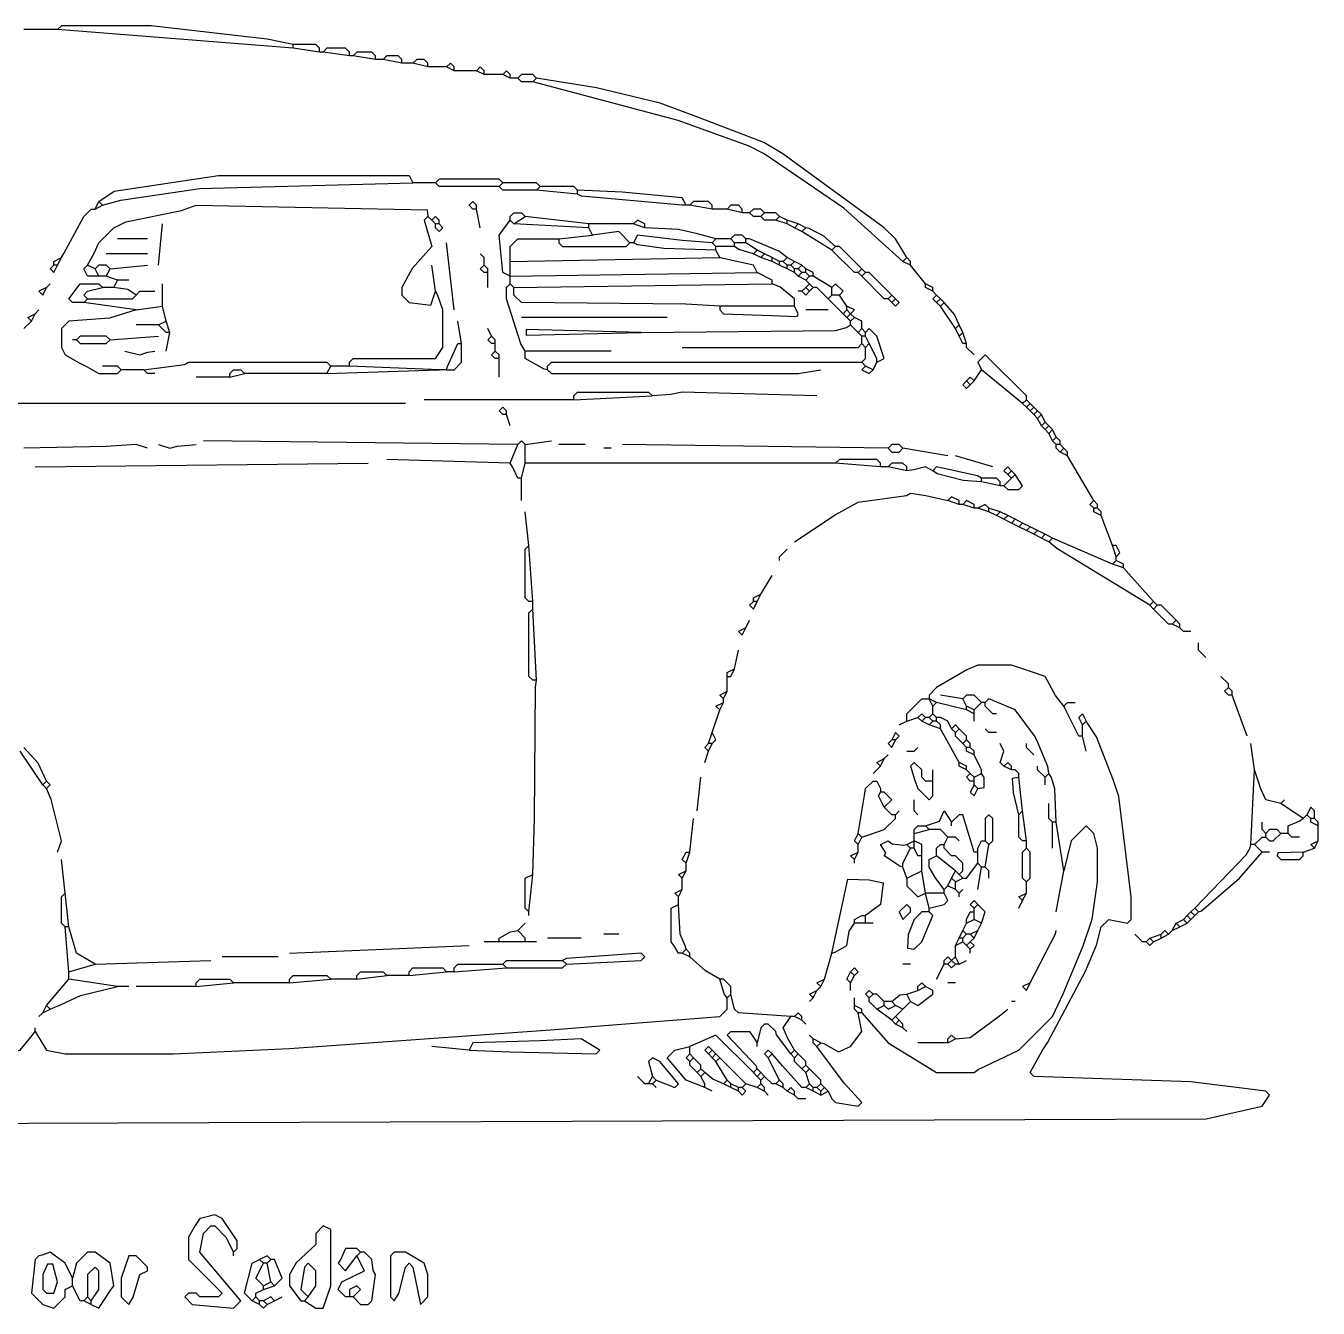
# Model space of a CAD drawing. Extents: x 7 to 791, y 61 to 409.
# Drawn here: x 445.5 to 791, y 65 to 408 of the extents above; entities that cross this region are included whole.
import ezdxf

# ---------------------------------------------------------------- set-up
doc = ezdxf.new("R2010")
doc.units = 0
doc.layers.get('0').update_dxf_attribs({"linetype": 'CONTINUOUS'})

msp = doc.modelspace()

# ---------------------------------------------------------------- linework, layer by layer
at = {"color": 7, "linetype": 'CONTINUOUS'}
for points in [[(517, 403), (510.06, 404.42), (479, 408), (455, 408), (454, 407)], [(454, 407), (445, 407)], [(517, 402), (454, 407)], [(517, 402), (517, 403)], [(524, 401), (524, 402), (523, 403), (517, 403)], [(524, 401), (517, 402)], [(525, 401), (524, 401)], [(532, 400), (532, 401), (531, 402), (526, 402), (525, 401)], [(532, 400), (525, 401)], [(539, 399), (539, 400), (538, 401), (534, 401), (533, 400)], [(533, 400), (532, 400)], [(539, 399), (533, 400)], [(541, 399), (539, 399)], [(546, 398), (546, 399), (545, 400), (542, 400), (541, 399)], [(546, 398), (541, 399)], [(549, 398), (546, 398)], [(553, 397), (553, 398), (552, 399), (550, 399), (549, 398)], [(553, 397), (549, 398)], [(560, 396), (560, 397), (559, 398), (558, 397)], [(558, 397), (553, 397)], [(560, 396), (558, 397)], [(566, 396), (560, 396)], [(568, 395), (568, 396), (567, 397), (566, 396)], [(568, 395), (566, 396)], [(573, 395), (568, 395)], [(575, 394), (575, 395), (574, 396), (573, 395)], [(575, 394), (573, 395)], [(577, 394), (575, 394)], [(582, 394), (581, 395), (578, 395), (577, 394)], [(581, 393), (578, 393), (577, 394)], [(581, 393), (582, 394)], [(681, 346), (678, 351), (675, 354), (647.846154, 373.769231), (642.846154, 376.769231), (624.9, 383.7), (615.1, 387.3), (598.076923, 391.384615), (582, 394)], [(680, 345), (664.195122, 359.243902), (642.9, 373.8), (638.9, 375.8), (619.9, 382.7), (581, 393)], [(465, 361), (469.1, 363.8), (497, 368), (548, 368), (549, 366)], [(573, 366), (572, 367), (556, 367), (555, 366)], [(466, 360), (470.911765, 361.352941), (492.017197, 364.518471), (549, 366)], [(555, 366), (549, 366)], [(572, 365), (556, 365), (555, 366)], [(572, 365), (573, 366)], [(582, 364), (573, 364), (572, 365)], [(583, 365), (582, 366), (573, 366)], [(582, 364), (583, 365)], [(593, 363), (582, 364)], [(593, 364), (592, 365), (583, 365)], [(593, 363), (593, 364)], [(622, 360), (621, 362), (604.962069, 363.544828), (593, 364)], [(622, 360), (621, 360), (594.044554, 362.445545), (593, 363)], [(462, 344), (463.769231, 347.153846), (465, 350), (469, 354), (472.2, 355.6), (487.088235, 358.647059), (491, 360), (552.75, 358.75), (553, 357)], [(464, 359), (465, 361)], [(464, 359), (466, 360)], [(466, 360), (465, 361)], [(566, 359), (565, 359), (564, 360), (565, 361), (566, 360)], [(566, 359), (566, 360)], [(623, 360), (622, 360)], [(629, 359), (629, 360), (628, 361), (624, 361), (623, 360)], [(629, 359), (623, 360)], [(637, 358), (637, 359), (636, 360), (634, 360), (633, 359)], [(455, 346), (455.7, 347.1), (461, 357), (463, 359), (464, 359)], [(553, 357), (552, 356), (554, 349), (548.8, 343.1), (546, 338), (546, 336), (548, 334), (550.911765, 333.647059), (553.75, 333.25), (555, 337)], [(554, 356), (553, 357)], [(556, 356), (555, 357), (554, 356)], [(555, 355), (554, 356)], [(556, 355), (556, 356)], [(567, 354), (566, 359)], [(575, 341), (573, 342), (572, 352), (575, 356)], [(575, 356), (575, 357), (576, 358), (578, 358), (579, 357)], [(576, 355), (575, 356)], [(576, 355), (579, 357)], [(596, 355), (579, 357)], [(611, 354), (611, 355), (609, 356), (608, 355)], [(633, 359), (629, 359)], [(637, 358), (633, 359)], [(639, 358), (637, 358)], [(643, 358), (642, 359), (640, 359), (639, 358)], [(642, 357), (640, 357), (639, 358)], [(642, 357), (643, 358)], [(646, 356), (643, 356), (642, 357)], [(647, 357), (646, 358), (643, 358)], [(646, 356), (647, 357)], [(649, 355), (646, 356)], [(649, 356), (647, 357)], [(649, 355), (649, 356)], [(652, 355), (649, 356)], [(481, 344), (482, 355)], [(556, 355), (555, 355)], [(555, 354), (555, 355)], [(555, 354), (556, 353), (557, 354), (556, 355)], [(596, 354), (576, 355)], [(608, 355), (596, 355)], [(596, 354), (596, 355)], [(597, 352), (596, 354)], [(607, 350), (604, 353), (597, 352)], [(611, 354), (608, 355)], [(630, 351), (625.076923, 352.384615), (619.95122, 353.560976), (611, 354)], [(651, 354), (649, 355)], [(651, 354), (652, 355)], [(653, 353), (651, 354)], [(654, 354), (652, 355)], [(653, 353), (654, 354)], [(661, 348), (653, 353)], [(662, 349), (658.82, 351.76), (654.9, 353.8), (654, 354)], [(478, 351), (470, 351)], [(560, 332), (558, 350)], [(575, 345), (575, 349), (577, 351), (588, 351)], [(588, 351), (597, 352)], [(588, 351), (588, 350), (589, 349), (606, 349), (607, 350)], [(608, 350), (607, 350)], [(629, 350), (620.95122, 350.560976), (609, 352), (608, 350)], [(630, 348), (616.032995, 348.461929), (609.06, 349.42), (608, 350)], [(629, 350), (630, 351)], [(630, 349), (629, 350)], [(634, 351), (630, 351)], [(635, 349), (630, 349)], [(630, 348), (630, 349)], [(638, 351), (637, 352), (635, 352), (634, 351)], [(635, 350), (634, 351)], [(638, 350), (635, 350)], [(635, 349), (635, 350)], [(640, 347), (636.1, 348.2), (635, 349)], [(638, 350), (638, 351)], [(649, 346), (646.846154, 347.769231), (639, 351), (638, 351)], [(641, 348), (638, 350)], [(661, 348), (662, 349)], [(669, 343), (663, 349), (662, 349)], [(453, 344), (453, 345), (455, 346)], [(454, 344), (455, 346)], [(478, 347), (467, 347)], [(568, 344), (568, 346), (567, 347)], [(575, 345), (631, 346)], [(631, 346), (630, 348)], [(641, 342), (640, 344), (631.9, 345.8), (631, 346)], [(640, 347), (641, 348)], [(642, 346), (640, 347)], [(643, 347), (641, 348)], [(642, 346), (643, 347)], [(645, 345), (642, 346)], [(645, 346), (643, 347)], [(645, 345), (645, 346)], [(647, 345), (645, 346)], [(648, 345), (649, 346)], [(651, 345), (649, 346)], [(668, 342), (667, 342), (661, 348)], [(680, 345), (681, 346)], [(682, 345), (681, 346)], [(453, 344), (452, 343), (453, 342), (454, 344)], [(454, 344), (453, 344)], [(465, 341), (462, 341), (461, 343), (462, 344)], [(464, 343), (462, 344)], [(468, 343), (467, 344), (465, 344), (464, 343)], [(465, 341), (464, 343)], [(467, 341), (468, 343)], [(468, 343), (478, 344)], [(555, 337), (554, 344)], [(569, 342), (568, 342), (567, 343), (568, 344)], [(569, 343), (568, 344)], [(569, 342), (569, 343)], [(575, 341), (575, 345)], [(647, 344), (645, 345)], [(648, 345), (647, 345)], [(647, 344), (647, 345)], [(649, 343), (647, 344)], [(649, 344), (648, 345)], [(650, 344), (649, 344)], [(649, 343), (649, 344)], [(651, 342), (649, 343)], [(650, 344), (651, 345)], [(651, 343), (650, 344)], [(653, 344), (651, 345)], [(652, 343), (651, 343)], [(651, 342), (651, 343)], [(652, 343), (653, 344)], [(653, 342), (652, 343)], [(654, 343), (653, 344)], [(654, 342), (654, 343)], [(656, 342), (654, 343)], [(668, 342), (669, 343)], [(670, 342), (669, 343)], [(682, 344), (680, 345)], [(682, 344), (682, 345)], [(686, 339), (682, 344)], [(451, 338), (452, 339)], [(461, 334), (458, 334), (457, 335), (460, 339), (465, 339), (466, 338)], [(467, 341), (465, 341)], [(470, 340), (467, 341)], [(469, 338), (470, 340)], [(473, 340), (470, 340)], [(482, 333), (482, 339)], [(569, 338), (569, 342)], [(579, 321), (577.8, 322.9), (574, 335), (574, 338), (575, 339)], [(575, 341), (641, 342)], [(575, 339), (575, 341)], [(576, 338), (575, 339)], [(576, 338), (645, 339)], [(645, 339), (645, 340), (641, 342)], [(651, 333), (651, 335), (647.1, 338.2), (645, 339)], [(652, 341), (651, 342)], [(652, 341), (653, 342)], [(654, 340), (652, 341)], [(654, 342), (653, 342)], [(655, 341), (654, 342)], [(654, 340), (655, 341)], [(655, 339), (654, 340)], [(654, 338), (655, 339)], [(656, 341), (655, 341)], [(656, 338), (655, 339)], [(656, 341), (656, 342)], [(661, 338), (656, 341)], [(663, 336), (664, 337), (662, 339), (661, 338)], [(669, 341), (668, 342)], [(669, 341), (670, 342)], [(676, 335), (675, 335), (669, 341)], [(677, 336), (671, 342), (670, 342)], [(686, 338), (686, 339)], [(688, 338), (686, 339)], [(451, 338), (449, 337), (450, 336), (451, 338)], [(462, 335), (461, 336), (462, 337), (466, 338)], [(462, 335), (474, 335), (475, 336)], [(469, 338), (466, 338)], [(475, 336), (472.793103, 337.482759), (469, 338)], [(475, 336), (476, 337), (480, 337)], [(532, 317), (532, 318), (533, 319), (555, 319), (557, 322), (557, 332), (555.647059, 335.911765), (555, 337)], [(631, 333), (621.989141, 333.511352), (578, 334), (576, 336), (576, 338)], [(653, 337), (652, 337)], [(653, 337), (654, 338)], [(653, 337), (654, 336), (655, 337)], [(655, 337), (654, 338)], [(655, 337), (656, 338)], [(660, 335), (657, 338), (656, 338)], [(660, 335), (661, 336)], [(661, 336), (661, 338)], [(663, 336), (661, 336)], [(665, 333), (663, 336)], [(676, 335), (677, 336)], [(678, 335), (677, 336)], [(688, 337), (686, 338)], [(688, 337), (688, 338)], [(689, 336), (688, 337)], [(689, 334), (688, 335), (689, 336)], [(690, 335), (689, 336)], [(448, 331), (449, 332)], [(475, 332), (467.872832, 329.82659), (457, 329), (455, 327), (455, 322), (456, 320), (459.9, 317.8), (461.9, 316.8), (465, 315), (470, 315), (471, 316)], [(461, 334), (462, 335)], [(475, 332), (461, 334)], [(475, 332), (482, 333)], [(483, 329), (482, 333)], [(651, 333), (631, 333)], [(631, 333), (631, 332), (632, 331), (644.967005, 330.538071), (651.75, 330.25), (652, 331), (651, 333)], [(660, 332), (654, 332)], [(664, 331), (660, 335)], [(664, 331), (665, 332)], [(665, 332), (665, 333)], [(666, 331), (667, 332), (665, 333)], [(666, 331), (665, 332)], [(677, 334), (676, 335)], [(677, 334), (678, 335)], [(677, 334), (678, 333), (679, 334), (678, 335)], [(689, 334), (690, 335)], [(690, 333), (689, 334)], [(691, 334), (690, 335)], [(690, 333), (691, 334)], [(694, 327), (690, 333)], [(695, 328), (693.76, 330.82), (691, 334)], [(445, 327), (447, 329)], [(447, 329), (446, 330), (448, 331)], [(447, 329), (448, 331)], [(481, 328), (483, 329)], [(484, 326), (483, 329)], [(562, 323), (561, 329)], [(617, 330), (578, 330)], [(665, 330), (664, 331)], [(665, 330), (666, 331)], [(666, 329), (665, 330)], [(667, 330), (666, 331)], [(666, 329), (667, 330)], [(666, 328), (666, 329)], [(669, 327), (669, 329), (667, 330)], [(468, 324), (467, 325), (460, 325), (459, 324)], [(468, 324), (481, 325)], [(481, 328), (475, 328)], [(484, 326), (483, 326), (481, 328)], [(483, 321), (484, 326)], [(570, 325), (569, 327)], [(571, 323), (570, 323), (569, 324), (570, 325)], [(571, 324), (570, 325)], [(610, 326), (579.25, 326.75), (579.25, 325.25), (610, 326)], [(610, 326), (661.990747, 326.490391), (664.9, 327.3), (666, 328)], [(668, 326), (666, 328)], [(668, 326), (669, 327)], [(669, 325), (668, 326)], [(670, 326), (669, 327)], [(670, 325), (669, 325)], [(669, 323), (669, 325)], [(673, 318), (675, 319), (673, 325), (671, 327), (670, 326)], [(670, 325), (670, 326)], [(671, 323), (670, 325)], [(694, 327), (695, 328)], [(695, 325), (694, 327)], [(696, 326), (695, 328)], [(695, 325), (696, 326)], [(697, 323), (696, 323), (695, 325)], [(697, 323), (696, 326)], [(459, 324), (458, 324)], [(459, 324), (460, 323), (467, 323), (468, 324)], [(558, 316), (558.2, 316.9), (561, 323), (562, 323)], [(558, 316), (560, 316), (562, 318), (562, 323)], [(571, 323), (571, 324)], [(571, 321), (571, 323)], [(621, 322), (668, 322), (669, 323)], [(670, 322), (669, 323)], [(669, 318), (670, 319), (670, 322)], [(670, 322), (671, 323)], [(673, 318), (673, 319), (671, 323)], [(699, 320), (697, 322), (697, 323)], [(472, 321), (476, 320), (478.1, 320.7), (480, 321)], [(477, 316), (487.959016, 317.45082), (489, 318), (526, 318), (527, 317)], [(572, 319), (571, 319), (570, 320), (571, 321)], [(572, 320), (571, 321)], [(572, 319), (572, 320)], [(572, 314), (572, 319)], [(602, 321), (579, 321)], [(585, 316), (584.1, 316.2), (579, 319), (579, 321)], [(585, 316), (585, 317), (586, 318), (669, 318)], [(670, 317), (669, 318)], [(672, 316), (673, 318)], [(713, 308), (713, 309), (702, 320), (700, 318), (701, 316)], [(471, 316), (470, 317), (466, 317)], [(477, 316), (471, 316)], [(480, 315), (478, 315), (477, 316)], [(500, 314), (500, 315), (501, 316), (503, 316), (504, 315)], [(500, 314), (504, 315)], [(526, 315), (504, 315)], [(526, 315), (527, 317)], [(526, 315), (556, 316)], [(532, 317), (527, 317)], [(556, 316), (532, 317)], [(558, 316), (556, 316)], [(585, 316), (586, 315), (652, 315), (658, 316)], [(670, 317), (669, 316), (671, 315), (672, 316)], [(672, 316), (670, 317)], [(699, 313), (701, 316)], [(712, 307), (701, 316)], [(500, 314), (491, 314)], [(697, 313), (696, 312), (697, 311), (698, 312)], [(699, 313), (698, 314), (697, 313)], [(698, 312), (697, 313)], [(698, 312), (699, 313)], [(547, 307), (442, 307), (441, 308)], [(592, 308), (552, 308)], [(592, 308), (592, 309), (593, 310), (612, 310), (613, 309)], [(592, 308), (613, 309)], [(657, 309), (621, 310), (617.932432, 309.405405), (613, 309)], [(712, 307), (713, 308)], [(714, 307), (713, 308)], [(574, 304), (573, 304), (572, 305), (573, 306), (574, 305)], [(574, 304), (574, 305)], [(713, 306), (712, 307)], [(713, 306), (714, 307)], [(714, 305), (713, 306)], [(715, 306), (714, 307)], [(714, 305), (715, 306)], [(715, 304), (714, 305)], [(716, 305), (715, 306)], [(715, 304), (716, 305)], [(717, 304), (716, 305)], [(575, 301), (574, 304)], [(716, 303), (715, 304)], [(716, 303), (717, 304)], [(717, 301), (716, 303)], [(718, 302), (717, 304)], [(717, 301), (718, 302)], [(718, 300), (717, 301)], [(719, 301), (718, 302)], [(718, 300), (719, 301)], [(720, 300), (719, 301)], [(719, 299), (718, 300)], [(719, 299), (720, 300)], [(720, 297), (719, 299)], [(721, 298), (720, 300)], [(720, 297), (721, 298)], [(722, 297), (721, 298)], [(478, 295), (475, 296), (466.979245, 295.477358), (445, 295)], [(481, 296), (484, 295), (486.067568, 295.594595), (491, 296)], [(577, 296), (493, 297)], [(575, 291), (577, 296)], [(579, 296), (578, 297), (577, 296)], [(579, 296), (586, 297)], [(579, 291), (579, 296)], [(595, 296), (588, 296)], [(602, 295), (600, 295)], [(676, 295), (605, 296)], [(680, 295), (679, 296), (677, 296), (676, 295)], [(676, 295), (677, 294), (679, 294), (680, 295)], [(692, 293), (680, 295)], [(721, 296), (720, 297)], [(722, 296), (721, 296)], [(721, 295), (721, 296)], [(722, 294), (721, 295)], [(722, 296), (722, 297)], [(723, 295), (722, 296)], [(722, 294), (723, 295)], [(724, 293), (722, 294)], [(724, 294), (723, 295)], [(724, 293), (724, 294)], [(448, 290), (537, 291)], [(575, 291), (542, 292)], [(578, 287), (577, 287), (575.7, 289.9), (575, 291)], [(578, 287), (579, 291)], [(662, 291), (579, 291)], [(674, 290), (674, 291), (673, 292), (663, 292), (662, 291)], [(674, 290), (662, 291)], [(681, 289), (681, 290), (680, 291), (677, 291), (676, 290)], [(704, 290), (694, 293)], [(731, 281), (724, 293)], [(578, 281), (578, 287)], [(676, 290), (674, 290)], [(681, 289), (676, 290)], [(688, 289), (686, 290), (682.9, 289.2), (681, 289)], [(701, 287), (699.911765, 287.647059), (689, 290), (688, 289)], [(701, 286), (696.076923, 286.384615), (689.1, 288.2), (688, 289)], [(701, 286), (701, 287)], [(706, 285), (706, 286), (705, 287), (701, 287)], [(708, 288), (707, 289), (708, 290), (709, 289)], [(707, 285), (708, 284), (711, 284), (712, 285), (710, 288)], [(707, 285), (709, 287)], [(708, 288), (709, 289)], [(709, 287), (708, 288)], [(710, 288), (709, 289)], [(709, 287), (710, 288)], [(706, 285), (701, 286)], [(707, 285), (706, 285)], [(651, 270), (661.846154, 277.230769), (668.053846, 280.569231), (680.932432, 282.405405), (682, 283), (686.088235, 282.352941), (692, 281)], [(695, 280), (695, 281), (693, 282), (692, 281)], [(695, 280), (692, 281)], [(696, 280), (695, 280)], [(699, 279), (699, 280), (697, 281), (696, 280)], [(699, 279), (696, 280)], [(703, 279), (702, 280), (700, 279)], [(731, 279), (730, 280), (731, 281)], [(732, 280), (731, 281)], [(732, 279), (732, 280)], [(580, 269), (579, 278)], [(700, 279), (699, 279)], [(703, 278), (700, 279)], [(703, 278), (703, 279)], [(706, 278), (703, 279)], [(705, 277), (703, 278)], [(705, 277), (706, 278)], [(707, 276), (705, 277)], [(708, 277), (706, 278)], [(707, 276), (708, 277)], [(710, 276), (708, 277)], [(732, 279), (731, 279)], [(731, 278), (731, 279)], [(733, 277), (731, 278)], [(733, 278), (732, 279)], [(733, 277), (733, 278)], [(736, 269), (733, 277)], [(709, 275), (707, 276)], [(709, 275), (710, 276)], [(711, 274), (709, 275)], [(712, 275), (710, 276)], [(711, 274), (712, 275)], [(713, 273), (711, 274)], [(714, 274), (712, 275)], [(713, 273), (714, 274)], [(715, 272), (713, 273)], [(716, 273), (714, 274)], [(715, 272), (716, 273)], [(718, 272), (716, 273)], [(717, 271), (715, 272)], [(717, 271), (718, 272)], [(719, 270), (717, 271)], [(720, 271), (718, 272)], [(719, 270), (720, 271)], [(746, 253), (721.153846, 268.230769), (719, 270)], [(736, 264), (720, 271)], [(581, 254), (580, 254), (579, 255), (579, 268), (580, 269)], [(581, 254), (580, 269)], [(647, 265), (647, 266), (649, 268)], [(737, 266), (736, 269)], [(737, 266), (738, 267), (737, 269), (736, 269)], [(736, 264), (737, 265)], [(739, 263), (736, 264)], [(737, 265), (737, 266)], [(739, 264), (737, 265)], [(739, 263), (739, 264)], [(747, 254), (739, 263)], [(642, 256), (645, 261)], [(640, 254), (640, 255), (642, 256)], [(641, 254), (642, 256)], [(581, 252), (581, 254)], [(640, 254), (639, 253), (640, 252), (641, 254)], [(641, 254), (640, 254)], [(746, 253), (747, 254)], [(747, 252), (746, 253)], [(748, 253), (747, 254)], [(747, 252), (748, 253)], [(753, 249), (749, 253), (748, 253)], [(582, 233), (581, 233), (580, 234), (580, 251), (581, 252)], [(582, 233), (581, 252)], [(638, 247), (639, 249)], [(752, 248), (751, 248), (747, 252)], [(752, 248), (753, 249)], [(754, 248), (753, 249)], [(638, 247), (636, 246), (637, 245), (638, 247)], [(754, 247), (752, 248)], [(754, 247), (754, 248)], [(757, 246), (755, 246), (754, 247)], [(761, 239), (759, 241), (759, 243)], [(635, 236), (636, 241)], [(633, 234), (633, 235), (635, 236)], [(633, 234), (634, 234), (635, 236)], [(723, 226), (720.8, 228.9), (718, 234), (714.1, 235.3), (709, 237), (700, 237), (697.1, 235.7), (689, 231), (687, 229), (687, 228)], [(581, 181), (581.464602, 195.969027), (581.8, 231.1), (582, 233)], [(633, 230), (633, 234)], [(767, 231), (767, 232), (765, 234)], [(632, 228), (631, 229), (633, 230)], [(632, 228), (633, 230)], [(696, 228), (690, 229)], [(701, 227), (699, 229), (697, 229), (696, 228)], [(768, 229), (767, 229), (766, 230), (767, 231)], [(768, 230), (767, 231)], [(768, 229), (768, 230)], [(772, 218), (768, 229)], [(629, 219), (631, 225)], [(631, 225), (630, 226), (632, 227)], [(631, 225), (632, 227)], [(632, 227), (632, 228)], [(681, 222), (681, 224), (685, 228), (687, 228)], [(689, 227), (687, 228)], [(688, 226), (687, 228)], [(688, 226), (689, 227)], [(688, 224), (688, 226)], [(697, 225), (689, 227)], [(697, 226), (696, 228)], [(697, 225), (697, 226)], [(699, 225), (697, 226)], [(699, 224), (697, 225)], [(699, 225), (701, 227)], [(699, 224), (699, 225)], [(702, 227), (701, 227)], [(719, 208), (718.7, 209.9), (715.8, 216.9), (715.2, 218.1), (710, 225), (703, 228), (702, 227)], [(705, 224), (704, 224), (702, 226), (702, 227)], [(723, 226), (724, 227), (726, 227)], [(728, 218), (727, 218), (723, 226)], [(206, 115), (229.980069, 113.521664), (307, 113), (445.996429, 114.496377), (761.088235, 115.647059), (776, 119), (778, 122), (777, 123), (756.973846, 125.529231), (715, 127), (714, 128), (717.230769, 133.846154), (718.769231, 136.153846), (728.8, 155.1), (731.7, 162.1), (733, 167), (735, 169), (740, 168), (741, 169), (741, 175), (737.7, 201.9), (736.3, 206.1), (731.769231, 217.846154), (729, 222)], [(679, 221), (681, 222)], [(681, 222), (684, 223)], [(686, 223), (685, 224), (684, 223)], [(685, 222), (684, 223)], [(685, 222), (686, 223)], [(687, 221), (685, 222)], [(687, 223), (686, 223)], [(687, 223), (688, 224)], [(688, 222), (687, 223)], [(687, 221), (688, 222)], [(689, 223), (688, 224)], [(689, 222), (688, 222)], [(689, 222), (689, 223)], [(693, 220), (692, 222), (690, 223), (689, 223)], [(690, 221), (689, 222)], [(699, 222), (699, 224)], [(728, 221), (727, 223), (728, 224), (729, 222)], [(728, 221), (729, 222)], [(628, 216), (629, 219)], [(629, 216), (630, 217), (629, 219)], [(678, 217), (679, 218), (678, 219), (677, 217)], [(690, 220), (687, 221)], [(690, 220), (690, 221)], [(695, 211), (690, 220)], [(695, 220), (694, 221), (693, 220)], [(694, 219), (693, 220)], [(694, 219), (695, 220)], [(696, 216), (694, 218), (694, 219)], [(697, 217), (697, 218), (695, 220)], [(705, 219), (703, 219), (702, 220)], [(728, 218), (728, 221)], [(729, 214), (728, 218)], [(451, 206), (448.756098, 210.804878), (445, 215)], [(628, 214), (627, 215), (628, 216)], [(629, 216), (628, 216)], [(628, 214), (629, 216)], [(677, 217), (676, 216), (677, 215), (678, 217)], [(678, 217), (677, 217)], [(681, 214), (683, 214), (684, 215)], [(696, 216), (697, 217)], [(697, 215), (696, 216)], [(698, 216), (697, 217)], [(698, 215), (697, 215)], [(697, 214), (697, 215)], [(698, 215), (698, 216)], [(699, 214), (698, 215)], [(707, 210), (706, 211), (707, 214), (706, 216)], [(715, 213), (713, 215), (713, 216)], [(774, 209), (773, 216)], [(450, 205), (444, 214)], [(627, 211), (628, 214)], [(674, 210), (673, 211), (675, 212)], [(674, 210), (675, 212)], [(675, 212), (676, 213)], [(688, 206), (686, 206), (685, 207), (685, 209), (683, 211), (682, 210), (683.2, 206.1), (684, 204), (687, 201), (688, 202), (688, 206)], [(695, 210), (695, 211)], [(697, 210), (695, 211)], [(699, 213), (697, 214)], [(699, 213), (699, 214)], [(701, 209), (699, 213)], [(709, 209), (709, 210), (708, 211), (707, 210)], [(672, 208), (674, 210)], [(688, 206), (688, 209)], [(697, 209), (695, 210)], [(697, 209), (697, 210)], [(698, 208), (697, 209)], [(699, 206), (698, 206), (697, 207), (698, 208)], [(699, 207), (698, 208)], [(699, 207), (701, 208)], [(700, 204), (701.75, 204.25), (701.7, 206.9), (701, 208)], [(701, 208), (701, 209)], [(709, 209), (707, 210)], [(711, 207), (711, 208), (710, 209), (709, 209)], [(718, 207), (716, 209), (716, 210)], [(718, 207), (719, 208)], [(721, 195), (720.560976, 203.95122), (719.7, 206.9), (719, 208)], [(773, 189), (774, 209)], [(781, 200), (777, 201), (775.7, 203.9), (774, 209)], [(450, 205), (451, 206)], [(451, 204), (450, 205)], [(451, 204), (452, 205), (451, 206)], [(454, 187), (455, 190), (452.3, 201.1), (451, 204)], [(625, 198), (626, 207)], [(668, 192), (669.7, 202.1), (670, 204), (672, 206), (673, 206), (674, 204), (674, 203)], [(699, 205), (698, 203), (699, 202), (700, 204)], [(699, 206), (699, 207)], [(699, 205), (699, 206)], [(700, 204), (699, 205)], [(711, 197), (709.594595, 202.932432), (709.25, 206.75), (711, 207)], [(712, 198), (711, 207)], [(718, 205), (718, 207)], [(675, 199), (673.5, 202), (674, 203)], [(675, 199), (677, 201), (675, 203), (674, 203)], [(684, 197), (683, 198), (683, 201)], [(781, 200), (782, 201)], [(669, 191), (671.1, 191.7), (675, 193), (678, 196), (678, 197)], [(678, 197), (677, 197), (675, 199)], [(678, 197), (679, 198)], [(686, 194), (689.75, 195.25), (691, 198), (693, 195)], [(700, 187), (699, 187), (696, 197), (695, 197), (693, 195)], [(703, 189), (704, 190), (704, 196), (703, 197), (702, 196), (702, 190)], [(711, 197), (712, 198)], [(713, 190), (712, 190), (711, 191), (711, 197)], [(713, 190), (712, 198)], [(720, 195), (719, 196), (719, 200)], [(787, 196), (781, 200)], [(787, 196), (788, 197)], [(790, 196), (790, 198), (789, 199), (788, 197)], [(789, 196), (788, 197)], [(623, 187), (624, 196)], [(669, 144), (676, 136), (687.1, 129.2), (689, 128), (699, 128), (700.1, 128.8), (711, 134), (720, 143), (722.8, 149.1), (728.2, 161.9), (730.554455, 169.044554), (732, 179), (732, 188), (731, 192), (729, 194), (725, 190), (723, 182)], [(683, 192), (683, 193), (684, 194), (686, 194)], [(687, 193), (686, 194)], [(693, 194), (693, 195)], [(721, 195), (720, 195)], [(720, 188), (720, 195)], [(723, 182), (721, 195)], [(777, 192), (776, 193), (776, 195)], [(783, 192), (783, 194), (785.9, 195.3), (787, 196)], [(790, 196), (789, 196)], [(789, 195), (789, 196)], [(791, 194), (789, 195)], [(791, 195), (790, 196)], [(791, 194), (791, 195)], [(791, 190), (791, 194)], [(668, 189), (667, 190), (668, 192)], [(669, 191), (668, 192)], [(668, 189), (669, 191)], [(683, 192), (687, 193)], [(683, 190), (683, 192)], [(692, 191), (690, 193), (687, 193)], [(691, 189), (692, 191)], [(695, 190), (694, 191), (692, 191)], [(774, 189), (776, 191), (777, 191)], [(781, 192), (780, 193), (778, 193), (777, 192)], [(777, 191), (777, 192)], [(777, 191), (778, 190), (779, 190), (781, 192)], [(783, 192), (781, 192)], [(786, 191), (784, 191), (783, 192)], [(622, 184), (621, 185), (622, 187), (623, 187)], [(622, 184), (623, 187)], [(667, 185), (666, 186), (668, 187)], [(667, 185), (668, 187)], [(668, 187), (668, 189)], [(680, 183), (679.153846, 183.230769), (675, 186), (675.4, 186.8), (674, 189), (676, 190), (677.1, 189.2), (680.1, 188.8), (681, 189)], [(680, 183), (680, 184), (682, 188)], [(681, 189), (683, 190)], [(682, 188), (681, 189)], [(683, 188), (682, 188)], [(683, 188), (683, 190)], [(685, 186), (685, 187), (685, 189), (683, 190)], [(685, 186), (684, 186), (683, 188)], [(689, 186), (689, 188), (690, 189), (691, 189)], [(695, 181), (696, 182), (696, 184), (694, 186), (693, 186), (691, 188), (691, 189)], [(700, 187), (700, 188), (701, 190), (702, 190)], [(700, 184), (700, 187)], [(703, 189), (702, 190)], [(702, 183), (703, 189)], [(713, 179), (712, 180), (712, 187), (713, 188)], [(713, 188), (713, 190)], [(713, 179), (714, 180), (714, 187), (713, 188)], [(758, 172), (771.750594, 186.232779), (772.8, 188.1), (773, 189)], [(759, 171), (759.795082, 171.245902), (770, 180), (776, 187)], [(774, 189), (773, 189)], [(776, 187), (774, 189)], [(778, 187), (776, 187)], [(787, 187), (780.25, 186.75), (780, 186), (781, 185), (786, 185), (787, 186), (787, 187)], [(787, 187), (790, 188)], [(790, 188), (789, 189), (791, 190)], [(790, 188), (791, 190)], [(413, 184), (413.8, 182.9), (419.352941, 166.088235), (420.475113, 145.022624), (422, 138), (424, 136), (428.076923, 134.384615), (431.923077, 133.615385), (439, 133), (444, 134), (447.2, 137.9), (448, 139)], [(456, 176), (455, 185)], [(622, 182), (622, 184)], [(667, 184), (667, 185)], [(685, 182), (685, 186)], [(691, 177), (688.8, 179.9), (687, 183), (687, 185), (689, 186)], [(694, 182), (689, 186)], [(696, 180), (697, 180), (700, 184)], [(701, 183), (700, 184)], [(580, 171), (579, 172), (579, 180), (581, 181)], [(580, 171), (581, 181)], [(621, 180), (620, 181), (622, 182)], [(621, 180), (622, 182)], [(621, 177), (621, 180)], [(661, 160), (665.25, 179.75), (670.932432, 179.594595), (674.75, 178.75), (674, 173), (670, 170)], [(681, 180), (680, 183)], [(681, 180), (685, 182)], [(681, 180), (681, 178), (684, 175), (686, 176)], [(686, 176), (685, 182)], [(692, 178), (693, 180)], [(693, 180), (694, 182)], [(694, 179), (693, 180)], [(695, 181), (694, 182)], [(694, 179), (696, 180)], [(696, 180), (695, 181)], [(700, 177), (701, 183)], [(702, 183), (701, 183)], [(703, 180), (703, 182), (702, 183)], [(721, 171), (723, 182)], [(620, 175), (619, 176), (621, 177)], [(620, 175), (621, 177)], [(691, 177), (692, 178)], [(691, 176), (691, 177)], [(694, 177), (692, 178)], [(694, 177), (694, 179)], [(695, 176), (694, 177)], [(695, 176), (696, 177)], [(713, 176), (713, 179)], [(456, 167), (455, 168), (455, 175), (456, 176)], [(457, 167), (456, 176)], [(621, 160), (620, 160), (618.8, 161.9), (618, 163), (618, 172), (620, 173)], [(620, 173), (620, 175)], [(622, 161), (621.8, 161.9), (620.430769, 165.053846), (620, 173)], [(680, 169), (682, 171), (682, 172), (681, 173), (679, 171), (680, 169)], [(691, 176), (686, 176)], [(687, 172), (686, 176)], [(687, 172), (691, 173), (692, 174), (691, 176)], [(695, 175), (695, 176)], [(699, 172), (698, 173), (699, 174), (700, 173)], [(699, 172), (700, 173)], [(701, 168), (702, 171), (700, 173)], [(712, 174), (711, 175), (713, 176)], [(711, 172), (712, 174)], [(712, 174), (713, 176)], [(580, 170), (580, 171)], [(667, 168), (667, 169), (669, 170), (670, 170)], [(670, 168), (670, 170)], [(687, 171), (686, 171), (685, 171), (683, 169), (681.352941, 164.911765), (681.25, 161.25), (683, 161), (685, 163), (688, 170), (687, 171)], [(687, 171), (687, 172)], [(697, 168), (697, 169), (698, 171), (699, 171)], [(699, 171), (699, 172)], [(699, 169), (699, 171)], [(755, 169), (756, 170)], [(756, 170), (757, 171)], [(757, 169), (756, 170)], [(757, 171), (758, 172)], [(758, 170), (757, 171)], [(757, 169), (758, 170)], [(759, 171), (758, 172)], [(758, 170), (759, 171)], [(457, 167), (456, 167)], [(457, 155), (456, 167)], [(464, 157), (459, 160), (458.384615, 162.076923), (457, 167)], [(572, 163), (572, 164), (575.1, 165.7), (577, 166)], [(577, 166), (579, 168)], [(579, 163), (579, 164), (577, 166)], [(661, 160), (661.9, 160.2), (665, 162), (665.6, 165.8), (667, 168)], [(670, 168), (667, 168)], [(672, 168), (670, 168)], [(695, 164), (696, 166)], [(696, 166), (697, 168)], [(697, 165), (696, 166)], [(697, 168), (699, 169)], [(698, 165), (700, 166)], [(701, 168), (699, 169)], [(699, 164), (700, 166)], [(700, 166), (701, 168)], [(714, 152), (720.8, 165.1), (721, 166)], [(751, 165), (750, 166), (749, 165)], [(751, 165), (752, 166)], [(752, 166), (753, 168)], [(752, 166), (754, 167)], [(753, 168), (755, 169)], [(754, 167), (753, 168)], [(754, 167), (756, 168)], [(756, 168), (755, 169)], [(756, 168), (757, 169)], [(572, 163), (568, 163)], [(579, 163), (572, 163)], [(582, 163), (579, 163)], [(594, 164), (585, 164)], [(604, 165), (600, 165)], [(694, 162), (695, 164)], [(694, 162), (696, 163)], [(696, 164), (695, 164)], [(696, 164), (697, 165)], [(696, 163), (696, 164)], [(697, 162), (696, 163)], [(698, 165), (697, 165)], [(697, 162), (698, 163)], [(699, 164), (698, 165)], [(698, 163), (699, 164)], [(698, 161), (699, 162), (698, 163)], [(745, 163), (744, 163), (742, 165)], [(745, 163), (746, 164)], [(745, 163), (746, 162), (747, 163)], [(746, 164), (749, 165)], [(747, 163), (746, 164)], [(747, 163), (749, 164)], [(749, 164), (749, 165)], [(749, 164), (751, 165)], [(513, 159), (498, 159)], [(516, 160), (564, 162)], [(590, 157), (610, 158), (611, 159), (610, 160), (590.035294, 158.541176), (589, 158)], [(621, 160), (622, 161)], [(623, 159), (621, 160)], [(623, 160), (622, 161)], [(623, 159), (623, 160)], [(631, 153), (627.195122, 155.243902), (623, 159)], [(659, 153), (661, 160)], [(691, 157), (691, 158), (692, 159), (693, 158)], [(693, 158), (694, 159)], [(694, 159), (694, 162)], [(695, 157), (694, 159)], [(698, 161), (697, 162)], [(698, 160), (698, 161)], [(457, 155), (464, 157)], [(464, 157), (495, 158)], [(548, 154), (548, 155), (549, 156), (557, 156), (558, 155)], [(560, 155), (560, 156), (561, 157), (573, 157)], [(560, 155), (574, 156)], [(573, 157), (574, 158), (589, 158)], [(574, 156), (573, 157)], [(574, 156), (589, 156), (590, 157)], [(590, 157), (589, 158)], [(667, 154), (668, 155), (667, 156), (666, 155)], [(682, 157), (680, 157)], [(689, 153), (691, 157)], [(692, 157), (691, 157)], [(692, 157), (693, 158)], [(692, 157), (693, 156), (694, 157)], [(694, 157), (693, 158)], [(695, 157), (694, 157)], [(695, 157), (697, 158)], [(451, 146), (457, 153)], [(457, 153), (457, 155)], [(470, 151), (457, 153)], [(491, 151), (491, 152), (492, 153), (500, 153), (501, 152)], [(516, 152), (516, 153), (517, 154), (526, 154), (527, 153)], [(516, 152), (527, 153)], [(534, 153), (527, 153)], [(534, 153), (534, 154), (535, 155), (541, 155), (542, 154)], [(534, 153), (542, 154)], [(548, 154), (542, 154)], [(548, 154), (558, 155)], [(560, 155), (558, 155)], [(634, 149), (634, 151), (632, 153), (631, 153)], [(633, 148), (632.2, 149.1), (631, 153)], [(658, 151), (657, 152), (659, 153)], [(658, 151), (659, 153)], [(666, 152), (665, 153), (666, 155)], [(667, 154), (666, 155)], [(666, 152), (667, 154)], [(452, 145), (454.9, 146.2), (460.076923, 148.615385), (470, 151)], [(473, 151), (470, 151)], [(491, 151), (475, 151)], [(491, 151), (501, 152)], [(516, 152), (501, 152)], [(633, 148), (634, 149)], [(650, 143), (636, 144), (635, 145), (634, 149)], [(656, 148), (655, 149), (657, 150)], [(656, 148), (657, 150)], [(657, 150), (658, 151)], [(666, 150), (666, 152)], [(671, 148), (670, 149), (671, 150), (672, 149)], [(671, 148), (672, 149)], [(675, 147), (673, 149), (672, 149)], [(677, 147), (679.153846, 148.769231), (681, 149)], [(681, 149), (684, 150)], [(682, 147), (681, 149)], [(682, 147), (684, 146), (688, 149), (688, 150), (686, 151)], [(684, 150), (684, 151), (685, 152), (686, 151)], [(684, 150), (686, 151)], [(694, 152), (692, 152)], [(714, 152), (712, 151), (713, 150), (714, 152)], [(448, 139), (451, 134), (456, 133), (485, 133), (515.984407, 134.483368), (587.037931, 139.544828), (599.037931, 140.544828), (631, 143), (633, 145), (633, 148)], [(450, 144), (451, 146)], [(452, 145), (451, 146)], [(655, 147), (656, 148)], [(667, 146), (667, 148)], [(667, 145), (667, 146)], [(669, 145), (667, 146)], [(673, 145), (671, 147), (671, 148)], [(673, 145), (675, 146)], [(677, 147), (675, 147)], [(675, 146), (675, 147)], [(675, 146), (676, 145), (678, 146)], [(678, 146), (677, 147)], [(680, 145), (678, 146)], [(680, 145), (682, 147)], [(710, 147), (709, 147)], [(449, 143), (450, 144)], [(450, 144), (452, 145)], [(651, 134), (649.230769, 137.153846), (648, 140), (650, 143)], [(651, 143), (650, 143)], [(653, 143), (652, 144), (651, 143)], [(653, 142), (651, 143)], [(653, 142), (653, 143)], [(654, 141), (653, 142)], [(658, 136), (658.846154, 135.769231), (662.8, 133.6), (666, 135), (668.2, 137.9), (669, 139), (668, 144)], [(668, 144), (667, 145)], [(669, 144), (668, 144)], [(669, 144), (669, 145)], [(677, 142), (673, 145)], [(677, 142), (678, 143)], [(678, 141), (677, 142)], [(678, 143), (680, 145)], [(679, 142), (678, 143)], [(678, 141), (679, 142)], [(680, 141), (679, 142)], [(694, 137), (697.923077, 137.384615), (705.846154, 143.230769), (708, 145)], [(448, 139), (448, 140)], [(641, 129), (640.751724, 129.77931), (633, 138), (634, 139), (639, 139), (641, 136)], [(650, 133), (646.2, 138.1), (646, 139), (644, 141), (643, 141), (642, 140), (641, 136)], [(680, 140), (678, 141)], [(680, 140), (680, 141)], [(681, 139), (680, 140)], [(564, 134), (554, 135)], [(564, 134), (574.959016, 133.54918), (598, 133), (599, 134), (594, 137), (582.975138, 136.472376), (565, 136), (564, 134)], [(627, 124), (622, 126), (617, 132), (619, 134), (623, 135)], [(640, 128), (630, 138), (623, 135)], [(623, 133), (623, 135)], [(628, 133), (627, 134), (628, 135), (629, 134)], [(641, 135), (641, 136)], [(656, 137), (655, 138)], [(656, 136), (656, 137)], [(658, 136), (656, 137)], [(657, 135), (656, 136)], [(657, 135), (658, 136)], [(660, 123), (661, 121), (662, 120), (668, 119), (669, 120), (664.245902, 125.204918), (657, 135)], [(692, 136), (684, 136)], [(692, 136), (692, 137), (693, 138), (694, 137)], [(692, 136), (694, 137)], [(614, 126), (619, 124), (620, 125), (615, 131), (613, 132), (612, 131), (613, 127)], [(623, 131), (622, 132), (623, 133)], [(624, 132), (623, 133)], [(623, 131), (624, 132)], [(626, 129), (626, 130), (624, 132)], [(628, 133), (629, 134)], [(629, 132), (628, 133)], [(630, 133), (629, 134)], [(629, 132), (630, 133)], [(630, 131), (629, 132)], [(631, 132), (630, 133)], [(630, 131), (631, 132)], [(638, 125), (631, 132)], [(644, 132), (643, 133), (644, 134), (645, 133)], [(644, 132), (645, 133)], [(647, 126), (644, 132)], [(654, 124), (653, 124), (647.76, 129.82), (645, 133)], [(650, 133), (651, 134)], [(651, 132), (650, 133)], [(652, 133), (651, 134)], [(651, 132), (652, 133)], [(653, 129), (651, 131), (651, 132)], [(654, 130), (654, 131), (652, 133)], [(625, 128), (623, 130), (623, 131)], [(625, 128), (626, 129)], [(626, 127), (625, 128)], [(627, 128), (626, 129)], [(626, 127), (627, 128)], [(632, 125), (629.153846, 126.230769), (627, 128)], [(633, 126), (630, 131)], [(640, 128), (641, 129)], [(641, 127), (640, 128)], [(642, 128), (641, 129)], [(641, 127), (642, 128)], [(643, 127), (642, 128)], [(653, 129), (654, 130)], [(654, 128), (653, 129)], [(655, 129), (654, 130)], [(654, 128), (655, 129)], [(655, 125), (654, 128)], [(658, 125), (658, 126), (655, 129)], [(612, 125), (611, 125), (609, 127)], [(612, 125), (613, 127)], [(613, 125), (612, 125)], [(614, 126), (613, 127)], [(613, 125), (614, 126)], [(614, 124), (613, 125)], [(627, 125), (626, 127)], [(627, 124), (627, 125)], [(632, 125), (633, 126)], [(634, 124), (632, 125)], [(634, 125), (633, 126)], [(634, 124), (634, 125)], [(636, 124), (634, 125)], [(637, 124), (638, 125)], [(641, 124), (638, 125)], [(642, 126), (641, 127)], [(641, 124), (642, 125)], [(642, 126), (643, 127)], [(642, 125), (642, 126)], [(643, 124), (642, 125)], [(646, 125), (645, 125), (643, 127)], [(646, 125), (647, 126)], [(648, 124), (646, 125)], [(648, 125), (647, 126)], [(648, 124), (648, 125)], [(654, 124), (655, 125)], [(656, 124), (655, 125)], [(657, 124), (658, 125)], [(659, 124), (658, 125)], [(629, 123), (627, 124)], [(636, 123), (634, 124)], [(637, 124), (636, 124)], [(636, 123), (636, 124)], [(636, 123), (637, 122), (638, 123), (637, 124)], [(643, 123), (641, 124)], [(643, 123), (643, 124)], [(644, 122), (643, 123)], [(649, 123), (648, 124)], [(651, 123), (650, 124), (649, 123)], [(651, 122), (649, 123)], [(651, 122), (651, 123)], [(654, 121), (652, 121), (651, 122)], [(656, 123), (654, 124)], [(657, 124), (656, 124)], [(656, 123), (656, 124)], [(658, 122), (656, 123)], [(658, 123), (657, 124)], [(658, 123), (659, 124)], [(658, 122), (658, 123)], [(658, 122), (660, 123)], [(660, 123), (659, 124)], [(501, 80), (502, 81), (502, 83), (498, 89), (496, 90), (492.9, 89.2), (492, 89), (490.8, 87.1), (489, 84), (489, 78), (498, 69), (497, 68), (492, 68), (491, 69), (489, 69), (488, 68), (490, 66), (501, 65), (503, 67), (492, 80), (493, 85), (495, 87), (496, 87), (499, 84), (501, 80)], [(520, 67), (523, 65), (525, 65), (527, 71), (527, 86), (525, 87), (523, 85), (523, 82), (517.8, 77.1), (516, 74), (516, 71), (519, 67), (520, 67)], [(458, 73), (456, 77), (453.1, 79.2), (452, 80), (449.9, 79.2), (449, 79), (448, 78), (447, 69), (450, 66), (453, 65), (456, 68), (456, 70), (458, 71)], [(463, 66), (465, 65), (468.2, 69.9), (469, 71), (468, 77), (464, 80), (462, 80), (459, 77), (458, 73)], [(501, 79), (501, 80)], [(535, 80), (534, 81), (531, 81), (529.7, 78.1), (529, 77), (531, 75), (533.2, 77.9), (534, 79)], [(533, 68), (535, 66), (537, 66), (538, 67), (539, 74), (538.352941, 75.088235), (538, 78), (536, 80), (535, 80)], [(534, 79), (535, 80)], [(551, 66), (553, 68), (553, 74), (552, 77), (547, 80), (544, 80), (543, 79), (543, 68), (544, 67), (545.2, 68.9), (547, 76), (548, 77), (549, 76), (551, 66)], [(453, 69), (454, 72), (453.2, 75.1), (452.75, 76.75), (451.25, 76.75), (450, 74), (450, 70), (451, 69), (453, 69)], [(473, 66), (474.2, 67.9), (476, 74), (478, 75), (478, 76), (475, 79), (473, 79), (471, 73), (471, 68), (473, 66)], [(506, 67), (504, 69), (506, 77), (508, 78)], [(509, 71), (507, 73), (509, 77)], [(511, 78), (510, 79), (508, 78)], [(509, 77), (508, 78)], [(510, 77), (509, 77)], [(510, 77), (511, 78)], [(511, 72), (510, 77)], [(512, 71), (514, 73), (512, 78), (511, 78)], [(521, 68), (523, 71), (523, 75), (521, 77), (520, 76), (519, 70), (521, 68)], [(532, 68), (531, 68), (529, 70), (530, 72), (536, 75), (534, 79)], [(458, 71), (458, 73)], [(463, 67), (465, 70), (465, 75), (464, 76), (462, 74), (462, 68)], [(461, 67), (460, 67), (458, 71)], [(507, 68), (507, 69), (509, 70)], [(509, 71), (511, 72)], [(509, 70), (509, 71)], [(509, 70), (512, 71)], [(512, 71), (511, 72)], [(533, 68), (535, 70), (534, 71), (532, 70), (532, 68)], [(461, 67), (462, 68)], [(463, 66), (461, 67)], [(463, 67), (462, 68)], [(463, 66), (463, 67)], [(506, 67), (507, 68)], [(508, 66), (506, 67)], [(508, 67), (507, 68)], [(509, 67), (508, 67)], [(508, 66), (508, 67)], [(508, 66), (509, 65), (510, 66)], [(512, 67), (511, 68), (509, 67)], [(510, 66), (509, 67)], [(510, 66), (512, 67)], [(512, 67), (514, 68)], [(520, 67), (521, 68)], [(533, 68), (532, 68)]]:
    msp.add_lwpolyline(points, dxfattribs=at)

doc.saveas('drawing.dxf')
